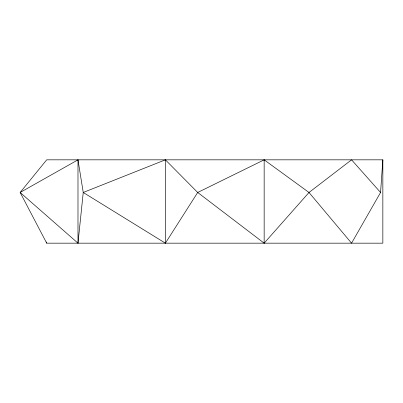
<?xml version="1.0" encoding="UTF-8"?>
<svg xmlns="http://www.w3.org/2000/svg" width="403" height="403" viewBox="0 0 403 403"><rect width="100%" height="100%" fill="white"/><g stroke="black" fill="none" stroke-linecap="round" stroke-linejoin="round"><path stroke-width="0.6" d="M380.563 192.473L351.557 159.83L309.005 192.473L264.156 243.17L197.692 192.473L165.386 159.83L83.24 192.473L77.986 243.17L20.15 192.473L77.986 159.83L83.24 192.473L165.386 243.17L197.692 192.473L264.156 159.83L309.005 192.473L351.557 243.17L380.563 192.473L382.85 159.83L46.693 159.83L20.15 192.473L46.693 243.17L382.85 243.17L382.85 159.83M46.416 241.951L46.693 243.17M264.156 159.83L264.156 243.17M165.386 159.83L165.386 243.17M77.986 159.83L77.986 243.17"/></g></svg>
